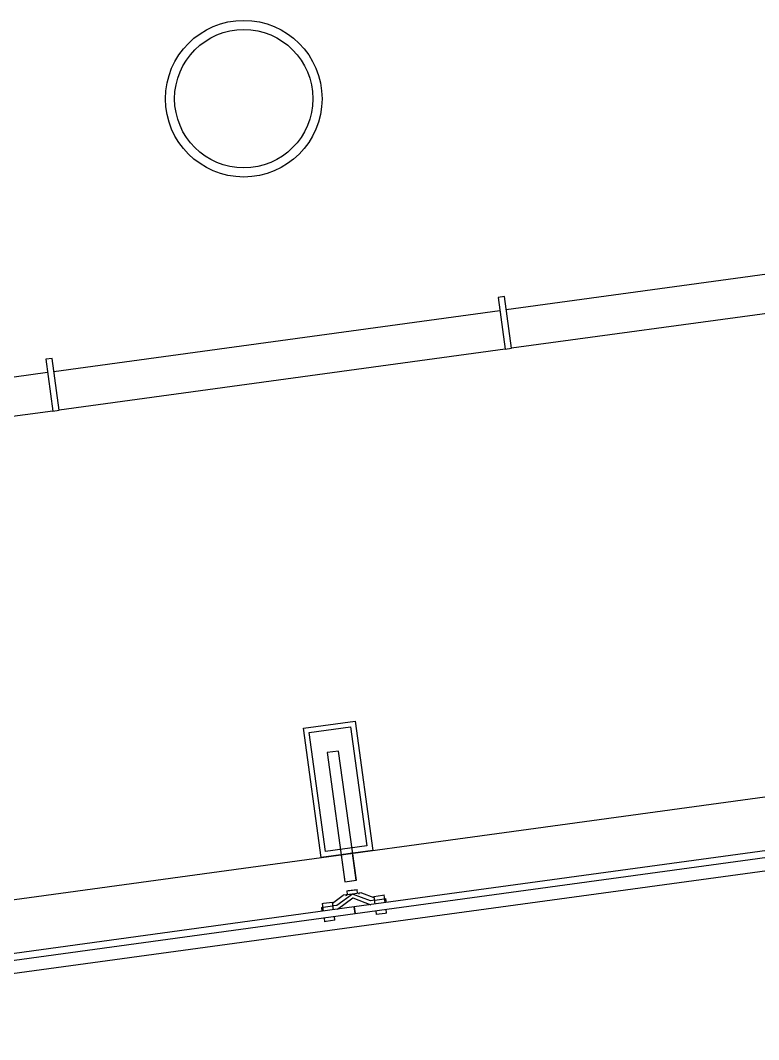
# Model space of a CAD drawing. Header units: millimetres. Extents: x -28081 to 11848482, y -6212777 to 128443.
# Drawn here: x -23911 to -21081, y 95449 to 99353 of the extents above; entities that cross this region are included whole.
import ezdxf

# ---------------------------------------------------------------- set-up
doc = ezdxf.new("R2010")
doc.units = ezdxf.units.MM
doc.header["$LTSCALE"] = 10
doc.layers.add('A—\\M+5C3C5\\M+5B4B0', color=135, linetype='Continuous')
doc.layers.add('A—\\M+5C7BD\\M+5CCE5', color=7, linetype='Continuous')

msp = doc.modelspace()

# ---------------------------------------------------------------- linework, layer by layer
at = {"layer": 'A—\\M+5C3C5\\M+5B4B0'}
for p, q in [((-22048.5, 98245.5), (-20339.4, 98479.1)), ((-20319.1, 98330.5), (-22028.2, 98096.9)), ((-23782.4, 98008.5), (-22073.3, 98242.1)), ((-25552.2, 95764.4, 0), (-8639.5, 98076.1, 0)), ((-22052.9, 98093.5), (-23762.1, 97859.9)), ((-24350.6, 97930.9), (-23807.1, 98005.1)), ((-23786.8, 97856.5), (-24379.9, 97775.5)), ((-25791.7, 95448.7), (-8422.2, 97822.9)), ((-20897.5, 96193.8), (-22631.4, 95956.8)), ((-20897.5, 96193.8), (-22631.4, 95956.8)), ((-20897.5, 96193.8), (-22631.4, 95956.8)), ((-22628, 95931.6), (-20894.1, 96168.6)), ((-22628, 95931.6), (-20894.1, 96168.6)), ((-22628, 95931.6), (-20894.1, 96168.6)), ((-22638.2, 96006.3), (-22697.5, 95963)), ((-22638.2, 96006.3), (-22697.5, 95963)), ((-22638.2, 96006.3), (-22673.2, 96001.5)), ((-22638.2, 96006.3), (-22673.2, 96001.5)), ((-22660, 96018.5), (-22626.2, 96023.1)), ((-22660, 96018.5), (-22626.2, 96023.1)), ((-22660, 96018.5), (-22626.2, 96023.1)), ((-22660, 96018.5), (-22626.2, 96023.1)), ((-22660, 96018.5), (-22654.2, 96019.3)), ((-22660, 96018.5), (-22654.2, 96019.3)), ((-22660, 96018.5), (-22654.2, 96019.3)), ((-22660, 96018.5), (-22654.2, 96019.3)), ((-22660, 96018.5), (-22658, 96003.6)), ((-22660, 96018.5), (-22658, 96003.6)), ((-22660, 96018.5), (-22658, 96003.6)), ((-22660, 96018.5), (-22658, 96003.6)), ((-22660, 96018.5), (-22658, 96003.6)), ((-22660, 96018.5), (-22658, 96003.6)), ((-22660, 96018.5), (-22658, 96003.6)), ((-22660, 96018.5), (-22658, 96003.6)), ((-22638.2, 96006.3), (-22655.7, 96003.9)), ((-22638.2, 96006.3), (-22655.7, 96003.9)), ((-22654.2, 96019.3), (-22620.4, 96023.9)), ((-22654.2, 96019.3), (-22620.4, 96023.9)), ((-22654.2, 96019.3), (-22620.4, 96023.9)), ((-22654.2, 96019.3), (-22620.4, 96023.9)), ((-22603.1, 96011.1), (-22638.2, 96006.3)), ((-22603.1, 96011.1), (-22638.2, 96006.3)), ((-22620.7, 96008.7), (-22638.2, 96006.3)), ((-22620.7, 96008.7), (-22638.2, 96006.3)), ((-22569.4, 95980.5), (-22638.2, 96006.3)), ((-22569.4, 95980.5), (-22638.2, 96006.3)), ((-22626.2, 96023.1), (-22620.4, 96023.9)), ((-22626.2, 96023.1), (-22620.4, 96023.9)), ((-22626.2, 96023.1), (-22620.4, 96023.9)), ((-22626.2, 96023.1), (-22620.4, 96023.9)), ((-22603.1, 96011.1), (-22620.7, 96008.7)), ((-22603.1, 96011.1), (-22620.7, 96008.7)), ((-22618.4, 96009), (-22620.4, 96023.9)), ((-22618.4, 96009), (-22620.4, 96023.9)), ((-22618.4, 96009), (-22620.4, 96023.9)), ((-22618.4, 96009), (-22620.4, 96023.9)), ((-22618.4, 96009), (-22620.4, 96023.9)), ((-22618.4, 96009), (-22620.4, 96023.9)), ((-22618.4, 96009), (-22620.4, 96023.9)), ((-22618.4, 96009), (-22620.4, 96023.9)), ((-22612.9, 96005.7), (-22613.4, 96009.7)), ((-22612.9, 96005.7), (-22613.4, 96009.7)), ((-22612.9, 96005.7), (-22613.4, 96009.7)), ((-22612.9, 96005.7), (-22613.4, 96009.7)), ((-22603.1, 96011.1), (-22555.6, 95993.3)), ((-22603.1, 96011.1), (-22555.6, 95993.3)), ((-22754.4, 95970.4), (-22748.6, 95971.2)), ((-22754.4, 95970.4), (-22748.6, 95971.2)), ((-22754.4, 95970.4), (-22750.3, 95940.5)), ((-22754.4, 95970.4), (-22750.3, 95940.5)), ((-22748.6, 95971.2), (-22714.7, 95975.8)), ((-22748.6, 95971.2), (-22714.7, 95975.8)), ((-22710.7, 95946), (-22714.7, 95975.8)), ((-22710.7, 95946), (-22714.7, 95975.8)), ((-22714.2, 95971.6), (-22673.2, 96001.5)), ((-22714.2, 95971.6), (-22673.2, 96001.5)), ((-22695.4, 95948), (-22636.1, 95991.5)), ((-22695.4, 95948), (-22636.1, 95991.5)), ((-22655.7, 96003.9), (-22673.2, 96001.5)), ((-22655.7, 96003.9), (-22673.2, 96001.5)), ((-22662.9, 96002.9), (-22662.4, 95999)), ((-22662.9, 96002.9), (-22662.4, 95999)), ((-22662.9, 96002.9), (-22662.4, 95999)), ((-22662.9, 96002.9), (-22662.4, 95999)), ((-22636.1, 95991.5), (-22567.4, 95965.5)), ((-22636.1, 95991.5), (-22567.4, 95965.5)), ((-22551.9, 95982.9), (-22569.4, 95980.5)), ((-22551.9, 95982.9), (-22569.4, 95980.5)), ((-22556.2, 95997.5), (-22522.4, 96002.1)), ((-22556.2, 95997.5), (-22522.4, 96002.1)), ((-22556.2, 95997.5), (-22552.1, 95967.6)), ((-22556.2, 95997.5), (-22552.1, 95967.6)), ((-22551.9, 95982.9), (-22516.9, 95987.7)), ((-22551.9, 95982.9), (-22516.9, 95987.7)), ((-22522.4, 96002.1), (-22516.6, 96002.9)), ((-22522.4, 96002.1), (-22516.6, 96002.9)), ((-22516.9, 95987.7), (-22509.6, 95988.7)), ((-22516.9, 95987.7), (-22509.6, 95988.7)), ((-22512.5, 95973), (-22516.6, 96002.9)), ((-22512.5, 95973), (-22516.6, 96002.9)), ((-22507.6, 95973.7), (-22509.6, 95988.7)), ((-22507.6, 95973.7), (-22509.6, 95988.7)), ((-22631.4, 95956.8), (-24117.6, 95753.7)), ((-22631.4, 95956.8), (-24117.6, 95753.7)), ((-22631.4, 95956.8), (-24117.6, 95753.7)), ((-24114.1, 95728.5), (-22628, 95931.6)), ((-24114.1, 95728.5), (-22628, 95931.6)), ((-24114.1, 95728.5), (-22628, 95931.6)), ((-22757.3, 95954.8), (-22750, 95955.8)), ((-22757.3, 95954.8), (-22750, 95955.8)), ((-22757.3, 95954.8), (-22755.2, 95939.9)), ((-22757.3, 95954.8), (-22755.2, 95939.9)), ((-22750, 95955.8), (-22715, 95960.6)), ((-22750, 95955.8), (-22715, 95960.6)), ((-22697.5, 95963), (-22715, 95960.6)), ((-22697.5, 95963), (-22715, 95960.6)), ((-22631.4, 95956.8), (-22628, 95931.6)), ((-22628, 95931.6), (-22631.4, 95956.8)), ((-22631.4, 95956.8), (-22628, 95931.6)), ((-22628, 95931.6), (-22631.4, 95956.8)), ((-22631.4, 95956.8), (-22628, 95931.6)), ((-22628, 95931.6), (-22631.4, 95956.8)), ((-22548.7, 95942.5), (-22546.7, 95927.6)), ((-22548.7, 95942.5), (-22546.7, 95927.6)), ((-22512.8, 95932.2), (-22546.7, 95927.6)), ((-22512.8, 95932.2), (-22546.7, 95927.6)), ((-22507, 95933), (-22512.8, 95932.2)), ((-22507, 95933), (-22512.8, 95932.2)), ((-22507, 95933), (-22509.1, 95947.9)), ((-22507, 95933), (-22509.1, 95947.9)), ((-22746.9, 95915.4), (-22744.8, 95900.5)), ((-22746.9, 95915.4), (-22744.8, 95900.5)), ((-22739, 95901.3), (-22744.8, 95900.5)), ((-22739, 95901.3), (-22744.8, 95900.5)), ((-22705.2, 95905.9), (-22739, 95901.3)), ((-22705.2, 95905.9), (-22739, 95901.3)), ((-22705.2, 95905.9), (-22707.2, 95920.8)), ((-22705.2, 95905.9), (-22707.2, 95920.8))]:
    msp.add_line(p, q, dxfattribs=at)
at = {"layer": 'A—\\M+5C3C5\\M+5B4B0', "extrusion": (0, 0, -1)}
for p, q in [((-22055.3, 98295.1), (-22080, 98291.7)), ((-22080, 98291.7), (-22052.9, 98093.5)), ((-22028.2, 98096.9), (-22055.3, 98295.1)), ((-22052.9, 98093.5), (-22028.2, 98096.9)), ((-23789.1, 98058.1), (-23813.9, 98054.7)), ((-23813.9, 98054.7), (-23786.8, 97856.5)), ((-23762.1, 97859.9), (-23789.1, 98058.1)), ((-23786.8, 97856.5), (-23762.1, 97859.9)), ((-22690.9, 96554.2), (-22734.5, 96548.3)), ((-22690.9, 96554.2), (-22734.5, 96548.3)), ((-22623.1, 96058.9), (-22690.9, 96554.2)), ((-22623.1, 96058.9), (-22690.9, 96554.2)), ((-22734.5, 96548.3), (-22666.7, 96052.9)), ((-22734.5, 96548.3), (-22666.7, 96052.9)), ((-22666.7, 96052.9), (-22623.1, 96058.9)), ((-22666.7, 96052.9), (-22623.1, 96058.9))]:
    msp.add_line(p, q, dxfattribs=at)
at = {"layer": 'A—\\M+5C3C5\\M+5B4B0', "color": 8, "lineweight": 9}
for p, q in [((-22638.2, 96006.3), (-22697.5, 95963)), ((-22638.2, 96006.3), (-22697.5, 95963)), ((-22638.2, 96006.3), (-22697.5, 95963)), ((-22638.2, 96006.3), (-22697.5, 95963)), ((-22638.2, 96006.3), (-22673.2, 96001.5)), ((-22638.2, 96006.3), (-22673.2, 96001.5)), ((-22638.2, 96006.3), (-22673.2, 96001.5)), ((-22638.2, 96006.3), (-22673.2, 96001.5)), ((-22660, 96018.5), (-22626.2, 96023.1)), ((-22660, 96018.5), (-22626.2, 96023.1)), ((-22660, 96018.5), (-22626.2, 96023.1)), ((-22660, 96018.5), (-22626.2, 96023.1)), ((-22660, 96018.5), (-22626.2, 96023.1)), ((-22660, 96018.5), (-22626.2, 96023.1)), ((-22660, 96018.5), (-22626.2, 96023.1)), ((-22660, 96018.5), (-22626.2, 96023.1)), ((-22660, 96018.5), (-22654.2, 96019.3)), ((-22660, 96018.5), (-22654.2, 96019.3)), ((-22660, 96018.5), (-22654.2, 96019.3)), ((-22660, 96018.5), (-22654.2, 96019.3)), ((-22660, 96018.5), (-22654.2, 96019.3)), ((-22660, 96018.5), (-22654.2, 96019.3)), ((-22660, 96018.5), (-22654.2, 96019.3)), ((-22660, 96018.5), (-22654.2, 96019.3)), ((-22660, 96018.5), (-22658, 96003.6)), ((-22660, 96018.5), (-22658, 96003.6)), ((-22660, 96018.5), (-22658, 96003.6)), ((-22660, 96018.5), (-22658, 96003.6)), ((-22660, 96018.5), (-22658, 96003.6)), ((-22660, 96018.5), (-22658, 96003.6)), ((-22660, 96018.5), (-22658, 96003.6)), ((-22660, 96018.5), (-22658, 96003.6)), ((-22660, 96018.5), (-22658, 96003.6)), ((-22660, 96018.5), (-22658, 96003.6)), ((-22660, 96018.5), (-22658, 96003.6)), ((-22660, 96018.5), (-22658, 96003.6)), ((-22660, 96018.5), (-22658, 96003.6)), ((-22660, 96018.5), (-22658, 96003.6)), ((-22660, 96018.5), (-22658, 96003.6)), ((-22660, 96018.5), (-22658, 96003.6)), ((-22638.2, 96006.3), (-22655.7, 96003.9)), ((-22638.2, 96006.3), (-22655.7, 96003.9)), ((-22638.2, 96006.3), (-22655.7, 96003.9)), ((-22638.2, 96006.3), (-22655.7, 96003.9)), ((-22654.2, 96019.3), (-22620.4, 96023.9)), ((-22654.2, 96019.3), (-22620.4, 96023.9)), ((-22654.2, 96019.3), (-22620.4, 96023.9)), ((-22654.2, 96019.3), (-22620.4, 96023.9)), ((-22654.2, 96019.3), (-22620.4, 96023.9)), ((-22654.2, 96019.3), (-22620.4, 96023.9)), ((-22654.2, 96019.3), (-22620.4, 96023.9)), ((-22654.2, 96019.3), (-22620.4, 96023.9)), ((-22603.1, 96011.1), (-22638.2, 96006.3)), ((-22603.1, 96011.1), (-22638.2, 96006.3)), ((-22603.1, 96011.1), (-22638.2, 96006.3)), ((-22603.1, 96011.1), (-22638.2, 96006.3)), ((-22620.7, 96008.7), (-22638.2, 96006.3)), ((-22620.7, 96008.7), (-22638.2, 96006.3)), ((-22620.7, 96008.7), (-22638.2, 96006.3)), ((-22620.7, 96008.7), (-22638.2, 96006.3)), ((-22569.4, 95980.5), (-22638.2, 96006.3)), ((-22569.4, 95980.5), (-22638.2, 96006.3)), ((-22569.4, 95980.5), (-22638.2, 96006.3)), ((-22569.4, 95980.5), (-22638.2, 96006.3)), ((-22626.2, 96023.1), (-22620.4, 96023.9)), ((-22626.2, 96023.1), (-22620.4, 96023.9)), ((-22626.2, 96023.1), (-22620.4, 96023.9)), ((-22626.2, 96023.1), (-22620.4, 96023.9)), ((-22626.2, 96023.1), (-22620.4, 96023.9)), ((-22626.2, 96023.1), (-22620.4, 96023.9)), ((-22626.2, 96023.1), (-22620.4, 96023.9)), ((-22626.2, 96023.1), (-22620.4, 96023.9)), ((-22603.1, 96011.1), (-22620.7, 96008.7)), ((-22603.1, 96011.1), (-22620.7, 96008.7)), ((-22603.1, 96011.1), (-22620.7, 96008.7)), ((-22603.1, 96011.1), (-22620.7, 96008.7)), ((-22618.4, 96009), (-22620.4, 96023.9)), ((-22618.4, 96009), (-22620.4, 96023.9)), ((-22618.4, 96009), (-22620.4, 96023.9)), ((-22618.4, 96009), (-22620.4, 96023.9)), ((-22618.4, 96009), (-22620.4, 96023.9)), ((-22618.4, 96009), (-22620.4, 96023.9)), ((-22618.4, 96009), (-22620.4, 96023.9)), ((-22618.4, 96009), (-22620.4, 96023.9)), ((-22618.4, 96009), (-22620.4, 96023.9)), ((-22618.4, 96009), (-22620.4, 96023.9)), ((-22618.4, 96009), (-22620.4, 96023.9)), ((-22618.4, 96009), (-22620.4, 96023.9)), ((-22618.4, 96009), (-22620.4, 96023.9)), ((-22618.4, 96009), (-22620.4, 96023.9)), ((-22618.4, 96009), (-22620.4, 96023.9)), ((-22618.4, 96009), (-22620.4, 96023.9)), ((-22612.9, 96005.7), (-22613.4, 96009.7)), ((-22612.9, 96005.7), (-22613.4, 96009.7)), ((-22612.9, 96005.7), (-22613.4, 96009.7)), ((-22612.9, 96005.7), (-22613.4, 96009.7)), ((-22612.9, 96005.7), (-22613.4, 96009.7)), ((-22612.9, 96005.7), (-22613.4, 96009.7)), ((-22612.9, 96005.7), (-22613.4, 96009.7)), ((-22612.9, 96005.7), (-22613.4, 96009.7)), ((-22603.1, 96011.1), (-22555.6, 95993.3)), ((-22603.1, 96011.1), (-22555.6, 95993.3)), ((-22603.1, 96011.1), (-22555.6, 95993.3)), ((-22603.1, 96011.1), (-22555.6, 95993.3)), ((-22754.4, 95970.4), (-22748.6, 95971.2)), ((-22754.4, 95970.4), (-22748.6, 95971.2)), ((-22754.4, 95970.4), (-22748.6, 95971.2)), ((-22754.4, 95970.4), (-22748.6, 95971.2)), ((-22754.4, 95970.4), (-22750.3, 95940.5)), ((-22754.4, 95970.4), (-22750.3, 95940.5)), ((-22754.4, 95970.4), (-22750.3, 95940.5)), ((-22754.4, 95970.4), (-22750.3, 95940.5)), ((-22748.6, 95971.2), (-22714.7, 95975.8)), ((-22748.6, 95971.2), (-22714.7, 95975.8)), ((-22748.6, 95971.2), (-22714.7, 95975.8)), ((-22748.6, 95971.2), (-22714.7, 95975.8)), ((-22710.7, 95946), (-22714.7, 95975.8)), ((-22710.7, 95946), (-22714.7, 95975.8)), ((-22710.7, 95946), (-22714.7, 95975.8)), ((-22710.7, 95946), (-22714.7, 95975.8)), ((-22714.2, 95971.6), (-22673.2, 96001.5)), ((-22714.2, 95971.6), (-22673.2, 96001.5)), ((-22714.2, 95971.6), (-22673.2, 96001.5)), ((-22714.2, 95971.6), (-22673.2, 96001.5)), ((-22695.4, 95948), (-22636.1, 95991.5)), ((-22695.4, 95948), (-22636.1, 95991.5)), ((-22695.4, 95948), (-22636.1, 95991.5)), ((-22695.4, 95948), (-22636.1, 95991.5)), ((-22655.7, 96003.9), (-22673.2, 96001.5)), ((-22655.7, 96003.9), (-22673.2, 96001.5)), ((-22655.7, 96003.9), (-22673.2, 96001.5)), ((-22655.7, 96003.9), (-22673.2, 96001.5)), ((-22662.9, 96002.9), (-22662.4, 95999)), ((-22662.9, 96002.9), (-22662.4, 95999)), ((-22662.9, 96002.9), (-22662.4, 95999)), ((-22662.9, 96002.9), (-22662.4, 95999)), ((-22662.9, 96002.9), (-22662.4, 95999)), ((-22662.9, 96002.9), (-22662.4, 95999)), ((-22662.9, 96002.9), (-22662.4, 95999)), ((-22662.9, 96002.9), (-22662.4, 95999)), ((-22636.1, 95991.5), (-22567.4, 95965.5)), ((-22636.1, 95991.5), (-22567.4, 95965.5)), ((-22636.1, 95991.5), (-22567.4, 95965.5)), ((-22636.1, 95991.5), (-22567.4, 95965.5)), ((-22551.9, 95982.9), (-22569.4, 95980.5)), ((-22551.9, 95982.9), (-22569.4, 95980.5)), ((-22551.9, 95982.9), (-22569.4, 95980.5)), ((-22551.9, 95982.9), (-22569.4, 95980.5)), ((-22556.2, 95997.5), (-22522.4, 96002.1)), ((-22556.2, 95997.5), (-22522.4, 96002.1)), ((-22556.2, 95997.5), (-22522.4, 96002.1)), ((-22556.2, 95997.5), (-22522.4, 96002.1)), ((-22556.2, 95997.5), (-22552.1, 95967.6)), ((-22556.2, 95997.5), (-22552.1, 95967.6)), ((-22556.2, 95997.5), (-22552.1, 95967.6)), ((-22556.2, 95997.5), (-22552.1, 95967.6)), ((-22551.9, 95982.9), (-22516.9, 95987.7)), ((-22551.9, 95982.9), (-22516.9, 95987.7)), ((-22551.9, 95982.9), (-22516.9, 95987.7)), ((-22551.9, 95982.9), (-22516.9, 95987.7)), ((-22522.4, 96002.1), (-22516.6, 96002.9)), ((-22522.4, 96002.1), (-22516.6, 96002.9)), ((-22522.4, 96002.1), (-22516.6, 96002.9)), ((-22522.4, 96002.1), (-22516.6, 96002.9)), ((-22516.9, 95987.7), (-22509.6, 95988.7)), ((-22516.9, 95987.7), (-22509.6, 95988.7)), ((-22516.9, 95987.7), (-22509.6, 95988.7)), ((-22516.9, 95987.7), (-22509.6, 95988.7)), ((-22512.5, 95973), (-22516.6, 96002.9)), ((-22512.5, 95973), (-22516.6, 96002.9)), ((-22512.5, 95973), (-22516.6, 96002.9)), ((-22512.5, 95973), (-22516.6, 96002.9)), ((-22507.6, 95973.7), (-22509.6, 95988.7)), ((-22507.6, 95973.7), (-22509.6, 95988.7)), ((-22507.6, 95973.7), (-22509.6, 95988.7)), ((-22507.6, 95973.7), (-22509.6, 95988.7)), ((-22757.3, 95954.8), (-22750, 95955.8)), ((-22757.3, 95954.8), (-22750, 95955.8)), ((-22757.3, 95954.8), (-22750, 95955.8)), ((-22757.3, 95954.8), (-22750, 95955.8)), ((-22757.3, 95954.8), (-22755.2, 95939.9)), ((-22757.3, 95954.8), (-22755.2, 95939.9)), ((-22757.3, 95954.8), (-22755.2, 95939.9)), ((-22757.3, 95954.8), (-22755.2, 95939.9)), ((-22750, 95955.8), (-22715, 95960.6)), ((-22750, 95955.8), (-22715, 95960.6)), ((-22750, 95955.8), (-22715, 95960.6)), ((-22750, 95955.8), (-22715, 95960.6)), ((-22697.5, 95963), (-22715, 95960.6)), ((-22697.5, 95963), (-22715, 95960.6)), ((-22697.5, 95963), (-22715, 95960.6)), ((-22697.5, 95963), (-22715, 95960.6)), ((-22548.7, 95942.5), (-22546.7, 95927.6)), ((-22548.7, 95942.5), (-22546.7, 95927.6)), ((-22548.7, 95942.5), (-22546.7, 95927.6)), ((-22548.7, 95942.5), (-22546.7, 95927.6)), ((-22512.8, 95932.2), (-22546.7, 95927.6)), ((-22512.8, 95932.2), (-22546.7, 95927.6)), ((-22512.8, 95932.2), (-22546.7, 95927.6)), ((-22512.8, 95932.2), (-22546.7, 95927.6)), ((-22507, 95933), (-22512.8, 95932.2)), ((-22507, 95933), (-22512.8, 95932.2)), ((-22507, 95933), (-22512.8, 95932.2)), ((-22507, 95933), (-22512.8, 95932.2)), ((-22507, 95933), (-22509.1, 95947.9)), ((-22507, 95933), (-22509.1, 95947.9)), ((-22507, 95933), (-22509.1, 95947.9)), ((-22507, 95933), (-22509.1, 95947.9)), ((-22746.9, 95915.4), (-22744.8, 95900.5)), ((-22746.9, 95915.4), (-22744.8, 95900.5)), ((-22746.9, 95915.4), (-22744.8, 95900.5)), ((-22746.9, 95915.4), (-22744.8, 95900.5)), ((-22739, 95901.3), (-22744.8, 95900.5)), ((-22739, 95901.3), (-22744.8, 95900.5)), ((-22739, 95901.3), (-22744.8, 95900.5)), ((-22739, 95901.3), (-22744.8, 95900.5)), ((-22705.2, 95905.9), (-22739, 95901.3)), ((-22705.2, 95905.9), (-22739, 95901.3)), ((-22705.2, 95905.9), (-22739, 95901.3)), ((-22705.2, 95905.9), (-22739, 95901.3)), ((-22705.2, 95905.9), (-22707.2, 95920.8)), ((-22705.2, 95905.9), (-22707.2, 95920.8)), ((-22705.2, 95905.9), (-22707.2, 95920.8)), ((-22705.2, 95905.9), (-22707.2, 95920.8))]:
    msp.add_line(p, q, dxfattribs=at)
at = {"layer": 'A—\\M+5C3C5\\M+5B4B0', "elevation": 0}
msp.add_lwpolyline([(-22758.3, 96146.5), (-22826, 96641.9), (-22627.8, 96669), (-22560.1, 96173.6), (-22758.3, 96146.5)], dxfattribs=at)
for points in [[(-22741.2, 96169), (-22803.4, 96624.8), (-22644.9, 96646.4), (-22582.6, 96190.7)], [(-22666.8, 96053), (-22623.2, 96059), (-22637.4, 96163), (-22681, 96157)]]:
    msp.add_lwpolyline(points, close=True, dxfattribs=at)
at = {"layer": 'A—\\M+5C7BD\\M+5CCE5'}
for radius in [300, 265]:
    msp.add_circle((-23054.6, 99052.9), radius, dxfattribs=at)

doc.saveas('drawing.dxf')
